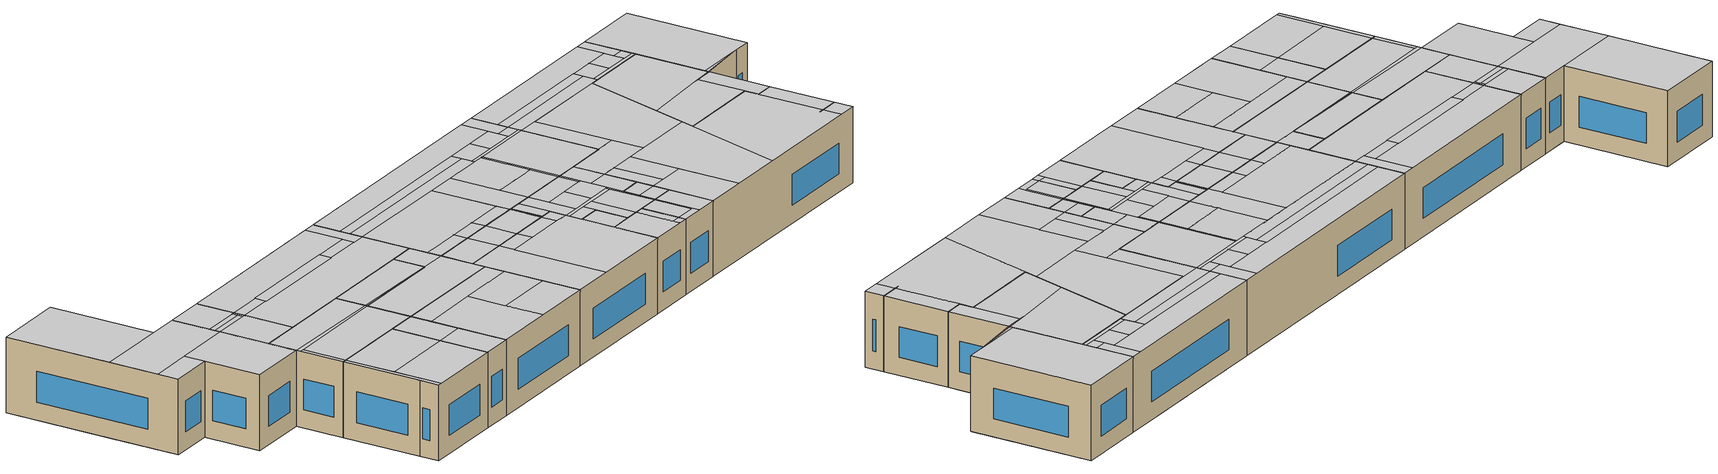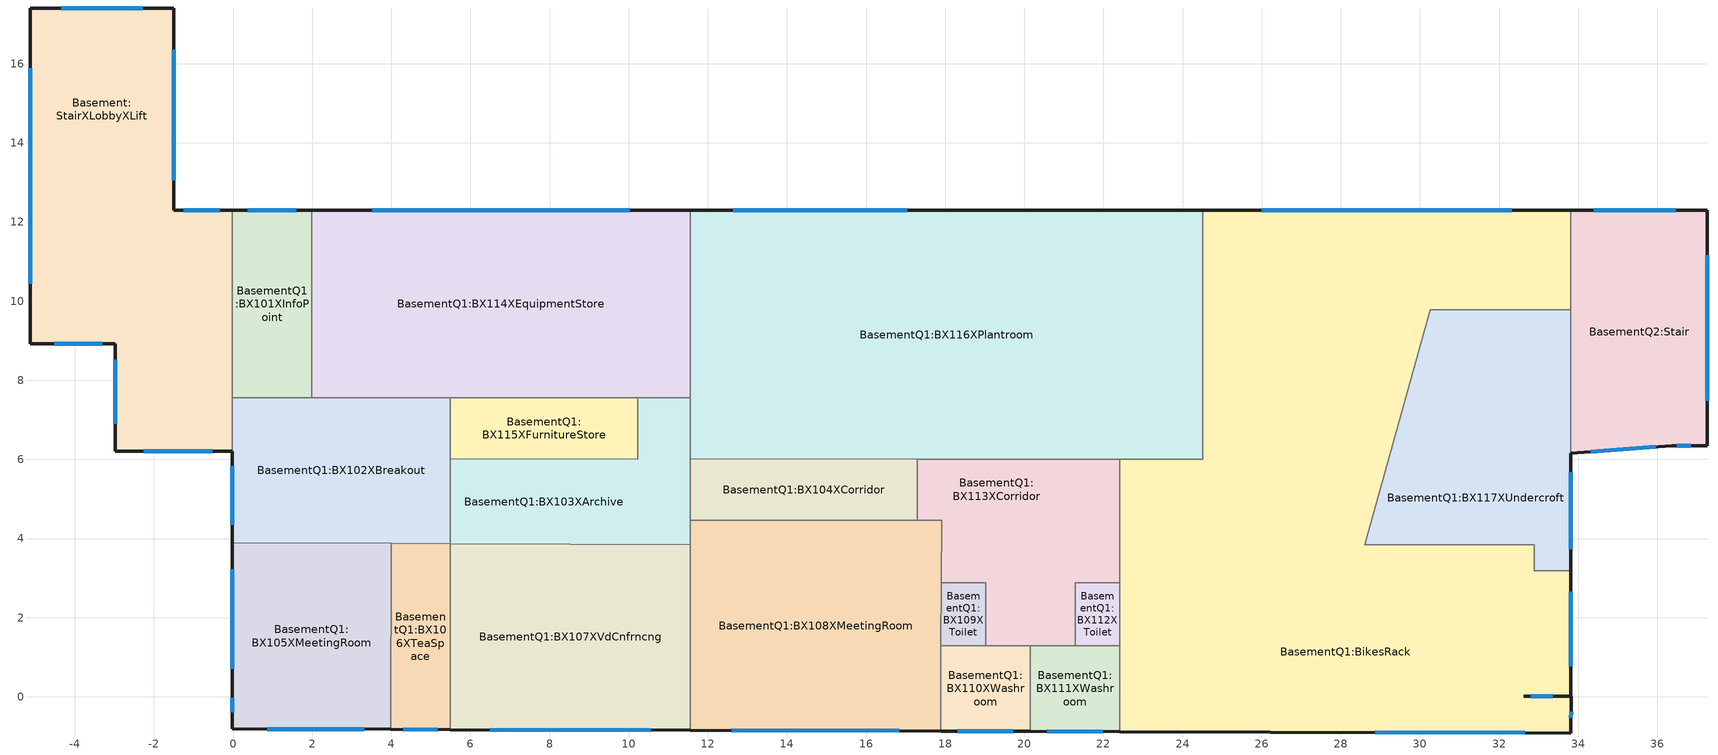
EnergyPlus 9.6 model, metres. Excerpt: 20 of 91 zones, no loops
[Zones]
Basement:StairXLobbyXLift
 floor ground (Project ground floor): -1.5,12.29 -5.13,12.29 -5.13,17.41 -1.5,17.41 z0; -0.02,6.2 -2.98,6.2 -2.98,8.93 -0.02,8.93 z0; -0.02,8.93 -5.13,8.93 -5.13,12.29 -0.02,12.29 z0
 wall outside (Project wall): -0.02,12.29 -1.5,12.29 -1.5,17.41 -5.13,17.41 -5.13,8.93 -2.98,8.93 -2.98,6.2 -0.02,6.2 z0:3.5
 wall to BasementQ1:BX101XInfoPoint (Project partition): -0.02,7.56 -0.02,12.29 z0:3.5
 wall to BasementQ1:BX102XBreakout (Project partition): -0.02,6.2 -0.02,7.56 z0:3.5
 window (Project external glazing - 1001): -0.34,12.29 -1.25,12.29 / -1.5,13.06 -1.5,16.36 / -2.29,17.41 -4.34,17.41 / -5.13,15.89 -5.13,10.44 / -4.52,8.93 -3.3,8.93 / -2.98,8.52 -2.98,6.9 / -2.26,6.2 -0.52,6.2 z0.84:2.26
 ceiling to GroundFloorQ1:Stair1 (Project internal floor_Reversed): -5.13,8.93 -2.98,8.93 -2.98,9.93 -5.13,9.93 z3.5; -2.98,6.2 -0.02,6.2 -0.02,9.93 -2.98,9.93 z3.5
 ceiling to GroundFloorQ1:GX101XLobby (Project internal floor_Reversed): -5.13,9.93 -0.02,9.93 -0.02,12.29 -5.13,12.29 z3.5
 ceiling to GroundFloorQ1:GX102XLobby (Project internal floor_Reversed): -5.13,12.29 -1.5,12.29 -1.5,17.41 -5.13,17.41 z3.5
BasementQ1:BX101XInfoPoint
 floor ground (Project ground floor): 1.99,7.56 -0.02,7.56 -0.02,12.29 1.99,12.29 z0
 wall outside (Project wall): 1.99,12.29 -0.02,12.29 z0:3.5
 wall to BasementQ1:BX114XEquipmentStore (Project partition): 1.99,7.56 1.99,12.29 z0:3.5
 wall to BasementQ1:BX102XBreakout (Project partition): -0.02,7.56 1.99,7.56 z0:3.5
 window (Project external glazing - 1001): 1.6,12.29 0.38,12.29 z0.84:2.26
 ceiling to GroundFloorQ1:GX103XCorridor (Project internal floor_Reversed): -0.02,10.48 1.99,10.48 1.99,12.29 -0.02,12.29 z3.5
 ceiling to GroundFloorQ1:GX104XOpenOffice (Project internal floor_Reversed): -0.02,7.56 1.99,7.56 1.99,9.92 -0.02,9.93 z3.5
 ceiling to GroundFloorQ1:GX125XPlant (Project internal floor_Reversed): -0.02,9.93 1.86,9.92 1.86,10.2 -0.02,10.2 z3.5
 ceiling to GroundFloorQ1:GX126XPlant (Project internal floor_Reversed): 1.86,9.92 1.99,9.92 1.99,10.48 1.86,10.48 z3.5
 ceiling to GroundFloorQ1:GX103AXPlant (Project internal floor_Reversed): -0.02,10.2 1.86,10.2 1.86,10.48 -0.02,10.48 z3.5
BasementQ1:BX102XBreakout
 floor ground (Project ground floor): 5.49,3.87 -0.02,3.89 -0.02,7.56 5.49,7.56 z0
 wall outside (Project wall): -0.02,6.2 -0.02,3.89 z0:3.5
 wall to BasementQ1:BX114XEquipmentStore (Project partition_Rev): 5.49,7.56 1.99,7.56 z0:3.5
 wall to BasementQ1:BX103XArchive (Project partition_Rev): 5.49,3.87 5.49,6.01 z0:3.5
 wall to BasementQ1:BX105XMeetingRoom (Project partition_Rev): -0.02,3.89 3.99,3.88 z0:3.5
 wall to BasementQ1:BX106XTeaSpace (Project partition_Rev): 3.99,3.88 5.49,3.87 z0:3.5
 wall to BasementQ1:BX115XFurnitureStore (Project partition): 5.49,6.01 5.49,7.56 z0:3.5
 window (Project external glazing - 1001): -0.02,5.83 -0.02,4.34 z0.84:2.26
 ceiling to GroundFloorQ1:GX104XOpenOffice (Project internal floor_Reversed): -0.02,6.2 5.49,6.11 5.49,7.56 -0.02,7.56 z3.5
 ceiling to GroundFloorQ1:GX107XOpenOffice (Project internal floor_Reversed): -0.02,3.89 0.2,3.89 0.2,5.98 -0.02,5.98 z3.5; -0.02,5.98 5.49,6.01 5.49,6.11 -0.02,6.2 z3.5
 ceiling to GroundFloorQ1:GX108XMeeting (Project internal floor_Reversed): 0.2,3.89 5.49,3.87 5.49,6.01 0.2,5.98 z3.5
BasementQ1:BX113XCorridor
 floor ground (Project ground floor): 22.42,2.88 21.29,2.88 21.29,6.01 22.42,6.01 z0; 21.29,1.3 19.02,1.3 19.02,2.88 21.29,2.88 z0; 21.29,2.88 17.9,2.88 17.91,4.46 21.29,4.46 z0; 21.29,4.46 17.3,4.46 17.3,6.01 21.29,6.01 z0
 wall to BasementQ1:BX112XToilet (Project partition): 21.29,1.3 21.29,2.88 22.42,2.88 z0:3.5
 wall to BasementQ1:BikesRack (Project partition): 22.42,2.88 22.42,6.01 z0:3.5
 wall to BasementQ1:BX116XPlantroom (Project partition): 22.42,6.01 17.3,6.01 z0:3.5
 wall to BasementQ1:BX104XCorridor (Project partition): 17.3,6.01 17.3,4.46 z0:3.5
 wall to BasementQ1:BX108XMeetingRoom (Project partition): 17.3,4.46 17.91,4.46 17.9,2.88 z0:3.5
 wall to BasementQ1:BX109XToilet (Project partition): 17.9,2.88 19.02,2.88 19.02,1.3 z0:3.5
 wall to BasementQ1:BX110XWashroom (Project partition): 19.02,1.3 20.15,1.3 z0:3.5
 wall to BasementQ1:BX111XWashroom (Project partition): 20.15,1.3 21.29,1.3 z0:3.5
 ceiling to GroundFloorQ1:GX118XCorridor (Project internal floor_Reversed): 18.7,3.67 19.95,3.68 19.95,4.98 18.7,4.98 z3.5; 17.3,4.46 17.91,4.46 17.92,6.01 17.3,6.01 z3.5; 17.91,3.67 18.7,3.67 18.7,6.01 17.92,6.01 z3.5
 ceiling to GroundFloorQ1:GX117XPlant (Project internal floor_Reversed): 21.2,4.98 21.28,4.98 21.28,6.01 21.2,6.01 z3.5; 19.95,3.68 21.28,3.68 21.28,4.98 19.95,4.98 z3.5
 ceiling to GroundFloorQ1:GX119XMeeting (Project internal floor_Reversed): 21.28,4.48 22.42,4.48 22.42,6.01 21.28,6.01 z3.5
 ceiling to GroundFloorQ1:GX116XToilet (Project internal floor_Reversed): 19.7,1.3 21.2,1.3 21.2,3.48 19.7,3.48 z3.5
 ceiling to GroundFloorQ1:GX115XToilet (Project internal floor_Reversed): 17.9,2.88 19.02,2.88 19.02,3.48 17.9,3.48 z3.5; 19.02,1.3 19.7,1.3 19.7,3.48 19.02,3.48 z3.5; 17.9,3.48 21.2,3.48 21.2,3.68 17.91,3.67 z3.5; 21.2,1.3 21.28,1.3 21.28,3.68 21.2,3.68 z3.5
 ceiling to GroundFloorQ1:GX121XOffice (Project internal floor_Reversed): 21.29,2.88 22.42,2.88 22.42,4.48 21.28,4.48 z3.5
 ceiling to GroundFloorQ1:GX128XPlant (Project internal floor_Reversed): 18.7,4.98 21.2,4.98 21.2,6.01 18.7,6.01 z3.5
BasementQ1:BX112XToilet
 floor ground (Project ground floor): 22.42,1.3 21.29,1.3 21.29,2.88 22.42,2.88 z0
 wall to BasementQ1:BikesRack (Project partition): 22.42,1.3 22.42,2.88 z0:3.5
 wall to BasementQ1:BX111XWashroom (Project partition): 21.29,1.3 22.42,1.3 z0:3.5
 ceiling to GroundFloorQ1:GX121XOffice (Project internal floor_Reversed): 21.29,2.09 22.42,2.09 22.42,2.88 21.29,2.88 z3.5
 ceiling to GroundFloorQ1:GX123XMeeting (Project internal floor_Reversed): 21.29,1.3 22.42,1.3 22.42,2.09 21.29,2.09 z3.5
BasementQ1:BikesRack
 floor ground (Project ground floor): 33.82,9.78 30.26,9.78 30.96,12.29 33.82,12.29 z0; 24.52,3.85 22.42,3.85 22.42,6.01 24.52,6.01 z0; 28.61,3.85 24.52,3.85 24.52,12.29 30.96,12.29 z0; 32.89,3.19 22.42,3.19 22.42,3.85 32.89,3.85 z0; 33.82,-0.91 22.42,-0.88 22.42,3.19 33.82,3.19 z0
 wall outside (Project wall): 33.82,12.29 24.52,12.29 / 22.42,-0.88 33.82,-0.91 33.82,0.01 33.82,3.19 / 33.82,0.01 32.63,0.01 33.82,0.01 z0:3.5
 wall to BasementQ1:BX117XUndercroft (Project partition): 33.82,3.19 32.89,3.19 32.89,3.85 28.61,3.85 30.26,9.78 33.82,9.78 z0:3.5
 wall to BasementQ2:Stair (Project partition): 33.82,9.78 33.82,12.29 z0:3.5
 wall to BasementQ1:BX116XPlantroom (Project partition): 24.52,12.29 24.52,6.01 22.42,6.01 z0:3.5
 wall to BasementQ1:BX111XWashroom (Project partition): 22.42,1.3 22.42,-0.88 z0:3.5
 window (Project external glazing - 1001): 33.82,0.77 33.82,2.65 / 32.33,12.29 26,12.29 / 32.8,0.01 33.35,0.01 / 33.35,0.01 32.81,0.01 z0.84:2.26; 33.82,-0.53 33.82,-0.38 z0.84:2.31
 window x2 (Project external glazing - 1001): 28.87,-0.9 32.66,-0.91 z0.84:2.26
 ceiling to GroundFloorQ1:GX103XCorridor (Project internal floor_Reversed): 33.2,9.98 33.82,9.98 33.82,10.48 33.2,10.48 z3.5; 30.7,9.8 33.82,9.78 33.82,9.98 30.7,9.98 z3.5; 24.52,9.82 30.7,9.8 30.7,10.48 24.52,10.48 z3.5; 24.52,10.48 30.7,10.48 30.7,10.98 24.52,10.98 z3.5; 24.52,10.98 33.2,10.98 33.2,12.29 24.52,12.29 z3.5; 33.2,10.48 33.82,10.48 33.82,12.29 33.2,12.29 z3.5
 ceiling to GroundFloorQ1:GX120XOpenOffice (Project internal floor_Reversed): 32.89,-0.91 33.82,-0.91 33.82,3.19 32.89,3.19 z3.5; 27.28,-0.9 32.89,-0.91 32.89,3.85 28.61,3.85 z3.5; 25.58,4.48 28.78,4.48 30.26,9.78 25.58,9.78 z3.5; 23.2,2.09 24.52,2.09 24.52,4.48 23.2,4.48 z3.5; 24.52,-0.89 27.28,-0.9 28.78,4.48 24.52,4.48 z3.5; 25.58,9.78 33.82,9.78 25.58,9.82 z3.5
 ceiling to GroundFloorQ1:GX119XMeeting (Project internal floor_Reversed): 24.52,6.01 25.58,6.01 25.58,9.82 24.52,9.82 z3.5; 22.42,4.48 25.58,4.48 25.58,6.01 22.42,6.01 z3.5
 ceiling to GroundFloorQ1:GX130XPlant (Project internal floor_Reversed): 30.7,9.98 31.95,9.98 31.95,10.98 30.7,10.98 z3.5
 ceiling to GroundFloorQ1:GX103CXPlant (Project internal floor_Reversed): 31.95,9.98 33.2,9.98 33.2,10.98 31.95,10.98 z3.5
 ceiling to GroundFloorQ1:GX121XOffice (Project internal floor_Reversed): 22.42,2.09 23.2,2.09 23.2,4.48 22.42,4.48 z3.5
 ceiling to GroundFloorQ1:GX123XMeeting (Project internal floor_Reversed): 22.42,-0.88 24.52,-0.89 24.52,2.09 22.42,2.09 z3.5
BasementQ1:BX116XPlantroom
 floor ground (Project ground floor): 24.52,6.01 11.56,6.01 11.56,12.29 24.52,12.29 z0
 wall outside (Project wall): 24.52,12.29 11.56,12.29 z0:3.5
 wall to BasementQ1:BX114XEquipmentStore (Project partition_Rev): 11.56,12.29 11.56,7.56 z0:3.5
 wall to BasementQ1:BX103XArchive (Project partition): 11.56,7.56 11.56,6.01 z0:3.5
 wall to BasementQ1:BX104XCorridor (Project partition): 11.56,6.01 17.3,6.01 z0:3.5
 window x2 (Project external glazing - 1001): 17.04,12.29 12.64,12.29 z0.84:2.26
 ceiling to GroundFloorQ1:GX103XCorridor (Project internal floor_Reversed): 23.7,9.98 24.52,9.98 24.52,10.48 23.7,10.48 z3.5; 20.7,9.84 24.52,9.82 24.52,9.98 20.7,9.98 z3.5; 11.56,9.88 20.7,9.84 20.7,10.48 11.56,10.48 z3.5; 11.56,10.48 20.7,10.48 20.7,10.98 11.56,10.98 z3.5; 11.56,10.98 23.7,10.98 23.7,12.29 11.56,12.29 z3.5; 23.7,10.48 24.52,10.48 24.52,12.29 23.7,12.29 z3.5
 ceiling to GroundFloorQ1:GX112XLunchroom (Project internal floor_Reversed): 11.56,6.01 13.7,6.01 13.7,6.7 11.56,6.7 z3.5; 11.56,6.7 17.2,6.7 17.2,9.85 11.56,9.88 z3.5
 ceiling to GroundFloorQ1:GX118XCorridor (Project internal floor_Reversed): 17.2,6.01 18.7,6.01 18.7,9.85 17.2,9.85 z3.5
 ceiling to GroundFloorQ1:GX118AXPlant (Project internal floor_Reversed): 18.7,7.41 21.2,7.41 21.2,9.84 18.7,9.85 z3.5
 ceiling to GroundFloorQ1:GX117XPlant (Project internal floor_Reversed): 21.2,6.01 21.28,6.01 21.29,9.84 21.2,9.84 z3.5
 ceiling to GroundFloorQ1:GX119XMeeting (Project internal floor_Reversed): 21.28,6.01 24.52,6.01 24.52,9.82 21.29,9.84 z3.5
 ceiling to GroundFloorQ1:GX103BXPlant (Project internal floor_Reversed): 20.7,9.98 22.2,9.98 22.2,10.98 20.7,10.98 z3.5
 ceiling to GroundFloorQ1:GX129XPlant (Project internal floor_Reversed): 22.2,9.98 23.7,9.98 23.7,10.98 22.2,10.98 z3.5
 ceiling to GroundFloorQ1:GX113XResource (Project internal floor_Reversed): 13.7,6.01 15.2,6.01 15.2,6.7 13.7,6.7 z3.5
 ceiling to GroundFloorQ1:GX114XWashroom (Project internal floor_Reversed): 15.2,6.01 17.2,6.01 17.2,6.7 15.2,6.7 z3.5
 ceiling to GroundFloorQ1:GX128XPlant (Project internal floor_Reversed): 18.7,6.01 21.2,6.01 21.2,7.41 18.7,7.41 z3.5
BasementQ1:BX104XCorridor
 floor ground (Project ground floor): 17.3,4.46 11.56,4.46 11.56,6.01 17.3,6.01 z0
 wall to BasementQ1:BX103XArchive (Project partition_Rev): 11.56,6.01 11.56,4.46 z0:3.5
 wall to BasementQ1:BX108XMeetingRoom (Project partition): 11.56,4.46 17.3,4.46 z0:3.5
 ceiling to GroundFloorQ1:GX112XLunchroom (Project internal floor_Reversed): 11.56,4.46 13.7,4.46 13.7,6.01 11.56,6.01 z3.5
 ceiling to GroundFloorQ1:GX118XCorridor (Project internal floor_Reversed): 17.2,4.46 17.3,4.46 17.3,6.01 17.2,6.01 z3.5
 ceiling to GroundFloorQ1:GX113XResource (Project internal floor_Reversed): 13.7,4.46 15.2,4.46 15.2,6.01 13.7,6.01 z3.5
 ceiling to GroundFloorQ1:GX114XWashroom (Project internal floor_Reversed): 15.2,4.46 17.2,4.46 17.2,6.01 15.2,6.01 z3.5
BasementQ1:BX108XMeetingRoom
 floor ground (Project ground floor): 17.88,-0.87 11.56,-0.85 11.56,4.46 17.91,4.46 z0
 wall outside (Project wall): 11.56,-0.85 17.88,-0.87 z0:3.5
 wall to BasementQ1:BX109XToilet (Project partition_Rev): 17.89,1.3 17.9,2.88 z0:3.5
 wall to BasementQ1:BX110XWashroom (Project partition_Rev): 17.88,-0.87 17.89,1.3 z0:3.5
 wall to BasementQ1:BX103XArchive (Project partition_Rev): 11.56,4.46 11.56,3.85 z0:3.5
 wall to BasementQ1:BX107XVdCnfrncng (Project partition): 11.56,3.85 11.56,-0.85 z0:3.5
 window (Project external glazing - 1001): 12.6,-0.85 16.84,-0.86 z0.84:2.26
 ceiling to GroundFloorQ1:GX112XLunchroom (Project internal floor_Reversed): 13.7,-0.85 17.88,-0.87 17.91,3.66 17.2,3.7 13.7,3.7 z3.5; 11.56,-0.85 13.7,-0.85 13.7,4.46 11.56,4.46 z3.5
 ceiling to GroundFloorQ1:GX118XCorridor (Project internal floor_Reversed): 17.2,3.7 17.91,3.66 17.91,4.46 17.2,4.46 z3.5
 ceiling to GroundFloorQ1:GX113XResource (Project internal floor_Reversed): 13.7,3.7 15.2,3.7 15.2,4.46 13.7,4.46 z3.5
 ceiling to GroundFloorQ1:GX114XWashroom (Project internal floor_Reversed): 15.2,3.7 17.2,3.7 17.2,4.46 15.2,4.46 z3.5
BasementQ1:BX109XToilet
 floor ground (Project ground floor): 19.02,1.3 17.89,1.3 17.9,2.88 19.02,2.88 z0
 wall to BasementQ1:BX110XWashroom (Project partition): 17.89,1.3 19.02,1.3 z0:3.5
 ceiling to GroundFloorQ1:GX115XToilet (Project internal floor_Reversed): 17.89,1.3 19.02,1.3 19.02,2.88 17.9,2.88 z3.5
BasementQ1:BX110XWashroom
 floor ground (Project ground floor): 20.15,-0.87 17.88,-0.87 17.89,1.3 20.15,1.3 z0
 wall outside (Project wall): 17.88,-0.87 20.15,-0.87 z0:3.5
 wall to BasementQ1:BX111XWashroom (Project partition): 20.15,-0.87 20.15,1.3 z0:3.5
 window (Project external glazing - 1001): 18.32,-0.87 19.72,-0.87 z0.84:2.26
 ceiling to GroundFloorQ1:GX116XToilet (Project internal floor_Reversed): 19.7,-0.52 20.15,-0.52 20.15,1.3 19.7,1.3 z3.5
 ceiling to GroundFloorQ1:GX115XToilet (Project internal floor_Reversed): 19.7,-0.87 20.15,-0.87 20.15,-0.52 19.7,-0.52 z3.5; 17.88,-0.87 19.7,-0.87 19.7,1.3 17.89,1.3 z3.5
BasementQ1:BX111XWashroom
 floor ground (Project ground floor): 22.42,-0.88 20.15,-0.87 20.15,1.3 22.42,1.3 z0
 wall outside (Project wall): 20.15,-0.87 22.42,-0.88 z0:3.5
 window (Project external glazing - 1001): 20.59,-0.87 21.98,-0.88 z0.84:2.26
 ceiling to GroundFloorQ1:GX116XToilet (Project internal floor_Reversed): 20.15,-0.52 21.2,-0.52 21.2,1.3 20.15,1.3 z3.5
 ceiling to GroundFloorQ1:GX115XToilet (Project internal floor_Reversed): 21.2,-0.52 21.28,-0.52 21.28,1.3 21.2,1.3 z3.5; 20.15,-0.87 21.28,-0.88 21.28,-0.52 20.15,-0.52 z3.5
 ceiling to GroundFloorQ1:GX123XMeeting (Project internal floor_Reversed): 21.28,-0.88 22.42,-0.88 22.42,1.3 21.28,1.3 z3.5
BasementQ1:BX117XUndercroft
 floor ground (Project ground floor): 33.82,3.19 32.89,3.19 32.89,3.85 33.82,3.85 z0; 33.82,3.85 28.61,3.85 30.26,9.78 33.82,9.78 z0
 wall outside (Project wall): 33.82,3.19 33.82,6.15 z0:3.5
 wall to BasementQ2:Stair (Project partition): 33.82,6.15 33.82,9.78 z0:3.5
 window (Project external glazing - 1001): 33.82,3.73 33.82,5.68 z0.84:2.26
 ceiling to GroundFloorQ1:GX120XOpenOffice (Project internal floor_Reversed): 28.61,3.85 32.89,3.85 32.89,6.15 32.63,6.15 29.2,5.98 z3.5; 32.89,3.19 33.82,3.19 33.82,6.15 32.89,6.15 z3.5; 29.2,5.98 33.82,6.22 33.82,9.78 30.26,9.78 z3.5
 roof outside (Project flat roof): 32.63,6.15 33.82,6.15 33.82,6.22 z3.5
BasementQ2:Stair
 floor ground (Project ground floor): 37.27,6.35 36.37,6.35 37.27,6.42 z0; 37.27,6.42 33.82,6.15 33.82,12.29 37.27,12.29 z0
 wall outside (Project wall): 33.82,6.15 36.37,6.35 37.27,6.35 37.27,12.29 33.82,12.29 z0:3.5
 window (Project external glazing - 1001): 37.27,7.49 37.27,11.16 / 36.47,12.29 34.39,12.29 / 34.32,6.19 35.96,6.32 / 36.5,6.35 36.84,6.35 z0.84:2.26
 ceiling to GroundFloorQ1:Stair2 (Project internal floor_Reversed): 33.82,6.22 36.37,6.35 33.82,6.35 z3.5; 33.82,6.35 37.27,6.35 37.27,12.29 33.82,12.29 z3.5
 roof outside (Project flat roof): 33.82,6.15 36.37,6.35 33.82,6.22 z3.5
BasementQ1:BX114XEquipmentStore
 floor ground (Project ground floor): 11.56,7.56 1.99,7.56 1.99,12.29 11.56,12.29 z0
 wall outside (Project wall): 11.56,12.29 1.99,12.29 z0:3.5
 wall to BasementQ1:BX115XFurnitureStore (Project partition): 5.49,7.56 10.24,7.56 z0:3.5
 wall to BasementQ1:BX103XArchive (Project partition): 10.24,7.56 11.56,7.56 z0:3.5
 window (Project external glazing - 1001): 10.03,12.29 3.52,12.29 z0.84:2.26
 ceiling to GroundFloorQ1:GX103XCorridor (Project internal floor_Reversed): 3.74,9.91 9.02,9.89 9.02,10.48 3.74,10.48 z3.5; 1.99,10.48 10.9,10.48 10.9,12.29 1.99,12.29 z3.5; 10.9,9.88 11.56,9.88 11.56,12.29 10.9,12.29 z3.5
 ceiling to GroundFloorQ1:GX104XOpenOffice (Project internal floor_Reversed): 1.99,7.56 11.56,7.56 11.56,9.88 1.99,9.92 z3.5
 ceiling to GroundFloorQ1:GX126XPlant (Project internal floor_Reversed): 1.99,9.92 3.74,9.91 3.74,10.48 1.99,10.48 z3.5
 ceiling to GroundFloorQ1:GX127XPlant (Project internal floor_Reversed): 9.02,9.89 10.9,9.88 10.9,10.48 9.02,10.48 z3.5
BasementQ1:BX115XFurnitureStore
 floor ground (Project ground floor): 10.24,6.01 5.49,6.01 5.49,7.56 10.24,7.56 z0
 wall to BasementQ1:BX103XArchive (Project partition_Rev): 5.49,6.01 10.24,6.01 10.24,7.56 z0:3.5
 ceiling to GroundFloorQ1:GX104XOpenOffice (Project internal floor_Reversed): 5.49,6.11 10.24,6.03 10.24,7.56 5.49,7.56 z3.5
 ceiling to GroundFloorQ1:GX107XOpenOffice (Project internal floor_Reversed): 5.49,6.01 10.24,6.01 10.24,6.03 5.49,6.11 z3.5
BasementQ1:BX103XArchive
 floor ground (Project ground floor): 10.24,3.85 5.49,3.87 5.49,6.01 10.24,6.01 z0; 11.56,3.85 10.24,3.85 10.24,7.56 11.56,7.56 z0
 wall to BasementQ1:BX107XVdCnfrncng (Project partition): 5.49,3.87 11.56,3.85 z0:3.5
 ceiling to GroundFloorQ1:GX104XOpenOffice (Project internal floor_Reversed): 10.24,6.03 11.56,6.01 11.56,7.56 10.24,7.56 z3.5
 ceiling to GroundFloorQ1:GX105XMeeting (Project internal floor_Reversed): 5.49,3.87 11.56,3.85 11.56,6.01 5.49,6.01 z3.5
 ceiling to GroundFloorQ1:GX107XOpenOffice (Project internal floor_Reversed): 10.24,6.01 11.56,6.01 10.24,6.03 z3.5
BasementQ1:BX107XVdCnfrncng
 floor ground (Project ground floor): 11.56,-0.85 5.49,-0.83 5.49,3.87 11.56,3.85 z0
 wall outside (Project wall): 5.49,-0.83 11.56,-0.85 z0:3.5
 wall to BasementQ1:BX106XTeaSpace (Project partition): 5.49,3.87 5.49,-0.83 z0:3.5
 window (Project external glazing - 1001): 6.5,-0.83 10.56,-0.84 z0.84:2.26
 ceiling to GroundFloorQ1:GX107XOpenOffice (Project internal floor_Reversed): 5.49,-0.83 8.52,-0.84 8.53,2.88 5.49,2.84 z3.5; 5.49,2.84 11.56,2.91 11.56,3.85 5.49,3.87 z3.5
 ceiling to GroundFloorQ1:GX110XOffice (Project internal floor_Reversed): 8.52,1.02 11.56,1.02 11.56,2.91 8.53,2.88 z3.5
 ceiling to GroundFloorQ1:GX109XOffice (Project internal floor_Reversed): 8.52,-0.84 11.56,-0.85 11.56,1.02 8.52,1.02 z3.5
BasementQ1:BX106XTeaSpace
 floor ground (Project ground floor): 5.49,-0.83 3.98,-0.83 3.99,3.88 5.49,3.87 z0
 wall outside (Project wall): 3.98,-0.83 5.49,-0.83 z0:3.5
 wall to BasementQ1:BX105XMeetingRoom (Project partition_Rev): 3.99,3.88 3.98,-0.83 z0:3.5
 window (Project external glazing - 1001): 4.3,-0.83 5.17,-0.83 z0.84:2.26
 ceiling to GroundFloorQ1:GX107XOpenOffice (Project internal floor_Reversed): 3.98,-0.83 5.49,-0.83 5.49,1.52 3.99,1.51 z3.5
 ceiling to GroundFloorQ1:GX108XMeeting (Project internal floor_Reversed): 3.99,1.51 5.49,1.52 5.49,3.87 3.99,3.88 z3.5
BasementQ1:BX105XMeetingRoom
 floor ground (Project ground floor): 3.98,-0.83 -0.02,-0.81 -0.02,3.89 3.99,3.88 z0
 wall outside (Project wall): -0.02,3.89 -0.02,0.11 -0.02,-0.81 3.98,-0.83 z0:3.5
 window (Project external glazing - 1001): -0.02,3.22 -0.02,0.71 / -0.02,-0.02 -0.02,-0.39 / 0.86,-0.82 3.32,-0.82 z0.84:2.26
 ceiling to GroundFloorQ1:GX107XOpenOffice (Project internal floor_Reversed): 0.2,-0.81 3.98,-0.83 3.99,1.51 0.2,1.48 z3.5; -0.02,-0.81 0.2,-0.81 0.2,3.89 -0.02,3.89 z3.5
 ceiling to GroundFloorQ1:GX108XMeeting (Project internal floor_Reversed): 0.2,1.48 3.99,1.51 3.99,3.88 0.2,3.89 z3.5
[Building]
Building: North Axis {deg}=0; Terrain=Suburbs; Loads Convergence Tolerance Value {W}=0.04; Temperature Convergence Tolerance Value {deltaC}=0.4; Solar Distribution=FullExterior; Maximum Number of Warmup Days=25; Minimum Number of Warmup Days=6
[Site:Location]
Buillding 307: Latitude {deg}=-37.67; Longitude {deg}=144.83; Time Zone {hr}=10; Elevation {m}=119
[SizingPeriod:DesignDay] Day of Month=15; Humidity Condition Type=WetBulb; Barometric Pressure {Pa}=99903.6; Wind Direction {deg}=0; Rain Indicator=No; Snow Indicator=No
Name | Month | Day Type | Maximum Dry-Bulb Temperature {C} | Daily Dry-Bulb Temperature Range {deltaC} | Wetbulb or DewPoint at Maximum Dry-Bulb {C} | Wind Speed {m/s} | Daylight Saving Time Indicator | Solar Model Indicator | Sky Clearness
Summer Design Day in Buillding 307 (01-01:31-12) Jun | 6 | SummerDesignDay | 17.8 | 8.1 | 12.6 | 0 | Yes | ASHRAEClearSky | 0.98
Summer Design Day in Buillding 307 (01-01:31-12) Jul | 7 | SummerDesignDay | 16.2 | 7.8 | 10.7 | 0 | Yes | ASHRAEClearSky | 0.98
Summer Design Day in Buillding 307 (01-01:31-12) Aug | 8 | SummerDesignDay | 20 | 9.7 | 12.5 | 0 | Yes | ASHRAEClearSky | 0.98
Summer Design Day in Buillding 307 (01-01:31-12) Sep | 9 | SummerDesignDay | 24.5 | 12.1 | 14.4 | 0 | Yes | ASHRAEClearSky | 0.98
Winter Design Day in Buillding 307 (01-01:31-12) | 7 | WinterDesignDay | 2.8 | 0 | 2.8 | 3.4 | No |  | 0
[Site:GroundTemperature:BuildingSurface]
18, 18, 18, 18, 18, 18, 18, 18, 18, 18, 18, 18
[Site:GroundTemperature:FCfactorMethod]
18.43, 18.81, 17.96, 16.7, 13.44, 10.98, 9.35, 8.9, 9.84, 11.81, 14.41, 16.78
[Site:GroundTemperature:Shallow]
14, 14, 14, 14, 14, 14, 14, 14, 14, 14, 14, 14
[Site:GroundTemperature:Deep]
14, 14, 14, 14, 14, 14, 14, 14, 14, 14, 14, 14
[Site:GroundReflectance]
0.2, 0.2, 0.2, 0.2, 0.2, 0.2, 0.2, 0.2, 0.2, 0.2, 0.2, 0.2
[Site:GroundReflectance:SnowModifier]
2, 2
[Site:WaterMainsTemperature]
Calculation Method=Correlation; Annual Average Outdoor Air Temperature {C}=10; Maximum Difference In Monthly Average Outdoor Air Temperatures {deltaC}=20
[Material] Roughness=Rough; Thermal Absorptance=0.9
Name | Thickness {m} | Conductivity {W/m-K} | Density {kg/m3} | Specific Heat {J/kg-K} | Solar Absorptance | Visible Absorptance
Urea Formaldehyde Foam_.1327 | 0.1327 | 0.04 | 10 | 1400 | 0.6 | 0.6
Cast Concrete_.1 | 0.1 | 1.13 | 2000 | 1000 | 0.6 | 0.6
Floor/Roof Screed_.07 | 0.07 | 0.41 | 1200 | 840 | 0.73 | 0.73
Timber Flooring_.03 | 0.03 | 0.14 | 650 | 1200 | 0.78 | 0.78
Cast Concrete (Dense)_.1 | 0.1 | 1.4 | 2100 | 840 | 0.6 | 0.6
Gypsum Plasterboard_.025 | 0.025 | 0.25 | 900 | 1000 | 0.5 | 0.5
Brickwork Outer_.1 | 0.1 | 0.84 | 1700 | 800 | 0.7 | 0.7
XPS Extruded Polystyrene  - CO2 Blowing_.0795 | 0.0795 | 0.034 | 35 | 1400 | 0.6 | 0.6
Concrete Block (Medium)_.1 | 0.1 | 0.51 | 1400 | 1000 | 0.6 | 0.6
Gypsum Plastering_.013 | 0.013 | 0.4 | 1000 | 1000 | 0.5 | 0.5
Asphalt 1_.01 | 0.01 | 0.7 | 2100 | 1000 | 0.85 | 0.9
MW Glass Wool (rolls)_.1445 | 0.1445 | 0.04 | 12 | 840 | 0.6 | 0.6
Plasterboard_.013 | 0.013 | 0.25 | 2800 | 896 | 0.5 | 0.5
[Material:NoMass] Roughness=Rough; Thermal Absorptance=0.9; Solar Absorptance=0.7; Visible Absorptance=0.7
Name | Thermal Resistance {m2-K/W}
5_RVAL_2; 6_RVAL_2 | 0.15
11_RVAL_3 | 0.18
[WindowMaterial:Glazing] Optical Data Type=SpectralAverage; Thickness {m}=0.003; Infrared Transmittance at Normal Incidence=0; Front Side Infrared Hemispherical Emissivity=0.84; Conductivity {W/m-K}=0.9; Dirt Correction Factor for Solar and Visible Transmittance=1
Name | Solar Transmittance at Normal Incidence | Front Side Solar Reflectance at Normal Incidence | Back Side Solar Reflectance at Normal Incidence | Visible Transmittance at Normal Incidence | Front Side Visible Reflectance at Normal Incidence | Back Side Visible Reflectance at Normal Incidence | Back Side Infrared Hemispherical Emissivity
2 | 0.837 | 0.075 | 0.075 | 0.898 | 0.081 | 0.081 | 0.84
38 | 0.74 | 0.09 | 0.1 | 0.82 | 0.11 | 0.12 | 0.2
[WindowMaterial:Gas]
1002: Gas Type=Air; Thickness {m}=0.013
[Construction]
Project ground floor: Urea Formaldehyde Foam_.1327, Cast Concrete_.1, Floor/Roof Screed_.07, Timber Flooring_.03
Project internal floor_Reversed: Cast Concrete (Dense)_.1
Project partition: Gypsum Plasterboard_.025, 5_RVAL_2, Gypsum Plasterboard_.025
Project partition_Rev: Gypsum Plasterboard_.025, 6_RVAL_2, Gypsum Plasterboard_.025
Project wall: Brickwork Outer_.1, XPS Extruded Polystyrene  - CO2 Blowing_.0795, Concrete Block (Medium)_.1, Gypsum Plastering_.013
Project flat roof: Asphalt 1_.01, MW Glass Wool (rolls)_.1445, 11_RVAL_3, Plasterboard_.013
Project external glazing - 1001: 38, 1002, 2
[Zone] Type=1; Multiplier=1; Zone Inside Convection Algorithm=TARP; Part of Total Floor Area=Yes
Name | Volume {m3} | Floor Area {m2}
Basement:StairXLobbyXLift | 125.5472 | 35.8706
BasementQ1:BX113XCorridor | 60.1577 | 17.1879
BasementQ1:BX112XToilet | 4.9143 | 1.4041
BasementQ1:BikesRack | 351.7259 | 110.5612
BasementQ1:BX109XToilet | 4.8948 | 1.3985
BasementQ1:BX110XWashroom | 13.3283 | 3.8081
BasementQ1:BX111XWashroom | 13.3482 | 3.8138
BasementQ1:BX101XInfoPoint | 28.3221 | 8.092
BasementQ1:BX114XEquipmentStore | 143.8837 | 41.1096
BasementQ1:BX116XPlantroom | 265.1799 | 75.7657
BasementQ1:BX103XArchive | 47.8061 | 13.6589
BasementQ1:BX117XUndercroft | 85.204 | 24.344
BasementQ1:BX104XCorridor | 27.388 | 7.8251
BasementQ1:BX108XMeetingRoom | 107.1748 | 30.6214
BasementQ1:BX107XVdCnfrncng | 89.7238 | 25.6354
BasementQ1:BX105XMeetingRoom | 55.2076 | 15.7736
BasementQ1:BX106XTeaSpace | 20.5762 | 5.8789
BasementQ1:BX102XBreakout | 64.5383 | 18.4395
BasementQ1:BX115XFurnitureStore | 22.5632 | 6.4466
BasementQ2:Stair | 58.6722 | 16.7635
[People] Number of People Schedule=NCC_Office_OpenOff_Occ; Number of People Calculation Method=People/Area; People per Floor Area {person/m2}=0.111; Fraction Radiant=0.3; Sensible Heat Fraction=AutoCalculate; Carbon Dioxide Generation Rate {m3/s-W}=3.82e-08; Enable ASHRAE 55 Comfort Warnings=No; Mean Radiant Temperature Calculation Type=ZoneAveraged; Work Efficiency Schedule=Work efficiency; Clothing Insulation Calculation Method=ClothingInsulationSchedule; Air Velocity Schedule=Default Air Velocity for Comfort Calculations
Name | Zone or ZoneList or Space or SpaceList | Activity Level Schedule | Clothing Insulation Schedule
People Basement:StairXLobbyXLift | Basement:StairXLobbyXLift | Activity Schedule 132 | Clothing Schedule 132
People BasementQ1:BX113XCorridor | BasementQ1:BX113XCorridor | Activity Schedule 5086 | Clothing Schedule 5086
People BasementQ1:BX112XToilet | BasementQ1:BX112XToilet | Activity Schedule 5100 | Clothing Schedule 5100
People BasementQ1:BikesRack | BasementQ1:BikesRack | Activity Schedule 5107 | Clothing Schedule 5107
People BasementQ1:BX109XToilet | BasementQ1:BX109XToilet | Activity Schedule 5127 | Clothing Schedule 5127
People BasementQ1:BX110XWashroom | BasementQ1:BX110XWashroom | Activity Schedule 5134 | Clothing Schedule 5134
People BasementQ1:BX111XWashroom | BasementQ1:BX111XWashroom | Activity Schedule 5142 | Clothing Schedule 5142
People BasementQ1:BX101XInfoPoint | BasementQ1:BX101XInfoPoint | Activity Schedule 5150 | Clothing Schedule 5150
People BasementQ1:BX114XEquipmentStore | BasementQ1:BX114XEquipmentStore | Activity Schedule 5157 | Clothing Schedule 5157
People BasementQ1:BX116XPlantroom | BasementQ1:BX116XPlantroom | Activity Schedule 5166 | Clothing Schedule 5166
People BasementQ1:BX103XArchive | BasementQ1:BX103XArchive | Activity Schedule 5176 | Clothing Schedule 5176
People BasementQ1:BX117XUndercroft | BasementQ1:BX117XUndercroft | Activity Schedule 5187 | Clothing Schedule 5187
People BasementQ1:BX104XCorridor | BasementQ1:BX104XCorridor | Activity Schedule 5196 | Clothing Schedule 5196
People BasementQ1:BX108XMeetingRoom | BasementQ1:BX108XMeetingRoom | Activity Schedule 5203 | Clothing Schedule 5203
People BasementQ1:BX107XVdCnfrncng | BasementQ1:BX107XVdCnfrncng | Activity Schedule 5214 | Clothing Schedule 5214
People BasementQ1:BX105XMeetingRoom | BasementQ1:BX105XMeetingRoom | Activity Schedule 5221 | Clothing Schedule 5221
People BasementQ1:BX106XTeaSpace | BasementQ1:BX106XTeaSpace | Activity Schedule 5229 | Clothing Schedule 5229
People BasementQ1:BX102XBreakout | BasementQ1:BX102XBreakout | Activity Schedule 5236 | Clothing Schedule 5236
People BasementQ1:BX115XFurnitureStore | BasementQ1:BX115XFurnitureStore | Activity Schedule 5246 | Clothing Schedule 5246
People BasementQ2:Stair | BasementQ2:Stair | Activity Schedule 5421 | Clothing Schedule 5421
[ZoneInfiltration:DesignFlowRate] Schedule=On 24/7; Design Flow Rate Calculation Method=Flow/zone; Constant Term Coefficient=1; Temperature Term Coefficient=0; Velocity Term Coefficient=0; Velocity Squared Term Coefficient=0
Name | Zone or ZoneList | Design Flow Rate {m3/s}
Basement:StairXLobbyXLift Infiltration | Basement:StairXLobbyXLift | 0.024412
BasementQ1:BX113XCorridor Infiltration | BasementQ1:BX113XCorridor | 0.011697
BasementQ1:BX112XToilet Infiltration | BasementQ1:BX112XToilet | 0.000956
BasementQ1:BikesRack Infiltration | BasementQ1:BikesRack | 0.068391
BasementQ1:BX109XToilet Infiltration | BasementQ1:BX109XToilet | 0.000952
BasementQ1:BX110XWashroom Infiltration | BasementQ1:BX110XWashroom | 0.002592
BasementQ1:BX111XWashroom Infiltration | BasementQ1:BX111XWashroom | 0.002595
BasementQ1:BX101XInfoPoint Infiltration | BasementQ1:BX101XInfoPoint | 0.005507
BasementQ1:BX114XEquipmentStore Infiltration | BasementQ1:BX114XEquipmentStore | 0.027977
BasementQ1:BX116XPlantroom Infiltration | BasementQ1:BX116XPlantroom | 0.051563
BasementQ1:BX103XArchive Infiltration | BasementQ1:BX103XArchive | 0.009296
BasementQ1:BX117XUndercroft Infiltration | BasementQ1:BX117XUndercroft | 0.016567
BasementQ1:BX104XCorridor Infiltration | BasementQ1:BX104XCorridor | 0.005325
BasementQ1:BX108XMeetingRoom Infiltration | BasementQ1:BX108XMeetingRoom | 0.02084
BasementQ1:BX107XVdCnfrncng Infiltration | BasementQ1:BX107XVdCnfrncng | 0.017446
BasementQ1:BX105XMeetingRoom Infiltration | BasementQ1:BX105XMeetingRoom | 0.010735
BasementQ1:BX106XTeaSpace Infiltration | BasementQ1:BX106XTeaSpace | 0.004001
BasementQ1:BX102XBreakout Infiltration | BasementQ1:BX102XBreakout | 0.012549
BasementQ1:BX115XFurnitureStore Infiltration | BasementQ1:BX115XFurnitureStore | 0.004387
BasementQ2:Stair Infiltration | BasementQ2:Stair | 0.011408
[ZoneHVAC:PackagedTerminalAirConditioner] Availability Schedule=On 24/7; Cooling Supply Air Flow Rate {m3/s}=autosize; Heating Supply Air Flow Rate {m3/s}=autosize; No Load Supply Air Flow Rate {m3/s}=autosize; Cooling Outdoor Air Flow Rate {m3/s}=0; Heating Outdoor Air Flow Rate {m3/s}=0; No Load Outdoor Air Flow Rate {m3/s}=0; Fan Placement=DrawThrough; Supply Air Fan Operating Mode Schedule=Fan operation mode - Cycling
Name | Supply Air Fan | Heating Coil | Cooling Coil
GroundFloorQ1:GX119XMeeting PTAC | GroundFloorQ1:GX119XMeeting PTAC Supply Fan | GroundFloorQ1:GX119XMeeting PTAC Heating Coil | GroundFloorQ1:GX119XMeeting PTAC DX Cooling Coil
GroundFloorQ1:GX105XMeeting PTAC | GroundFloorQ1:GX105XMeeting PTAC Supply Fan | GroundFloorQ1:GX105XMeeting PTAC Heating Coil | GroundFloorQ1:GX105XMeeting PTAC DX Cooling Coil
GroundFloorQ1:GX123XMeeting PTAC | GroundFloorQ1:GX123XMeeting PTAC Supply Fan | GroundFloorQ1:GX123XMeeting PTAC Heating Coil | GroundFloorQ1:GX123XMeeting PTAC DX Cooling Coil
GroundFloorQ1:GX108XMeeting PTAC | GroundFloorQ1:GX108XMeeting PTAC Supply Fan | GroundFloorQ1:GX108XMeeting PTAC Heating Coil | GroundFloorQ1:GX108XMeeting PTAC DX Cooling Coil
[Fan:OnOff] Availability Schedule=On 24/7; Fan Total Efficiency=0.7; Pressure Rise {Pa}=100; Maximum Flow Rate {m3/s}=autosize; Motor Efficiency=0.9; Motor In Airstream Fraction=1; Fan Power Ratio Function of Speed Ratio Curve=ConstantFanPowerRatioCurve; Fan Efficiency Ratio Function of Speed Ratio Curve=ConstantFanEffRatioCurve
GroundFloorQ1:GX119XMeeting PTAC Supply Fan; GroundFloorQ1:GX105XMeeting PTAC Supply Fan; GroundFloorQ1:GX123XMeeting PTAC Supply Fan; GroundFloorQ1:GX108XMeeting PTAC Supply Fan
[Coil:Cooling:DX:SingleSpeed] Availability Schedule=On 24/7; Gross Rated Total Cooling Capacity {W}=autosize; Gross Rated Sensible Heat Ratio=autosize; Gross Rated Cooling COP {W/W}=3; Rated Air Flow Rate {m3/s}=autosize; Rated Evaporator Fan Power Per Volume Flow Rate {W/(m3/s)}=773.3; Total Cooling Capacity Function of Temperature Curve=DXClgCoilTotalClgCapFuncTemperature; Total Cooling Capacity Function of Flow Fraction Curve=DXClgCoilTotalClgCapFuncFlowFraction; Energy Input Ratio Function of Temperature Curve=DXClgCoilEnergyInputRatioFuncTemperature; Energy Input Ratio Function of Flow Fraction Curve=DXClgCoilEnergyInputRatioFuncFlowFraction; Part Load Fraction Correlation Curve=DXCoilPartLoadFractionCorrelation; Minimum Outdoor Dry-Bulb Temperature for Compressor Operation {C}=-25; Nominal Time for Condensate Removal to Begin {s}=0; Ratio of Initial Moisture Evaporation Rate and Steady State Latent Capacity=0; Maximum Cycling Rate {cycles/hr}=0; Latent Capacity Time Constant {s}=0; Condenser Type=AirCooled; Evaporative Condenser Effectiveness=0.9; Evaporative Condenser Air Flow Rate {m3/s}=autosize; Evaporative Condenser Pump Rated Power Consumption {W}=0; Crankcase Heater Capacity {W}=0; Maximum Outdoor Dry-Bulb Temperature for Crankcase Heater Operation {C}=10
GroundFloorQ1:GX119XMeeting PTAC DX Cooling Coil; GroundFloorQ1:GX105XMeeting PTAC DX Cooling Coil; GroundFloorQ1:GX123XMeeting PTAC DX Cooling Coil; GroundFloorQ1:GX108XMeeting PTAC DX Cooling Coil
[Coil:Heating:Electric] Availability Schedule=On 24/7; Efficiency=1; Nominal Capacity {W}=autosize
GroundFloorQ1:GX119XMeeting PTAC Heating Coil; GroundFloorQ1:GX105XMeeting PTAC Heating Coil; GroundFloorQ1:GX123XMeeting PTAC Heating Coil; GroundFloorQ1:GX108XMeeting PTAC Heating Coil
[AvailabilityManager:Scheduled] Schedule=On 24/7
Air Loop - Support areas Availability; Air Loop - Office areas Availability; HW Loop Availability; CHW Loop Availability
[SetpointManager:Scheduled] Control Variable=Temperature
Name | Schedule | Setpoint Node or NodeList
Heating_Air Loop 2 Setpoint Manager | Ground floor_AC_Heating set point schedule | Heating_Air Loop 2 Setpoint Manager Node List
Cooling_Air Loop 2 Setpoint Manager | Ground floor_AC_Cooling set point schedule | Cooling_Air Loop 2 Setpoint Manager Node List
Heating_Air Loop 1 Setpoint Manager | Ground floor_AC_Heating set point schedule | Heating_Air Loop 1 Setpoint Manager Node List
Cooling_Air Loop 1 Setpoint Manager | Ground floor_AC_Cooling set point schedule | Cooling_Air Loop 1 Setpoint Manager Node List
HW Loop Setpoint Manager | Hot Water flow set point temperature: Always 80.0 C | HW Loop Setpoint Manager Node List
CHW Loop Setpoint Manager | Chilled water flow set point temperature: Always 6 C | CHW Loop Setpoint Manager Node List
[Schedule:Compact]
Work efficiency; Fan operation mode - Cycling: Through: 12/31, For: AllDays, Until: 24:00, 0
On 24/7: Through: 12/31, For: AllDays, Until: 24:00, 1
Chilled water flow set point temperature: Always 6 C: Through: 12/31, For: AllDays, Until: 24:00, 6
Hot Water flow set point temperature: Always 80.0 C: Through: 12/31, For: AllDays, Until: 24:00, 80
Default Air Velocity for Comfort Calculations: Through: 12/31, For: AllDays, Until: 24:00, 0.137
Ground floor_AC_Heating set point schedule: Through: 12/31, For: Weekdays SummerDesignDay WinterDesignDay, Until: 07:00, 0, Until: 18:00, 21, Until: 24:00, 0, For: Weekends, Until: 24:00, 0, For: AllOtherDays, Until: 24:00, 0
NCC_Office_OpenOff_Occ: Through: 31 Dec, For: Weekdays SummerDesignDay WinterDesignDay, Until: 07:00, 0, Until: 08:00, 0.1, Until: 09:00, 0.2, Until: 17:00, 0.7, Until: 18:00, 0.35, Until: 19:00, 0.1, Until: 21:00, 0.05, Until: 24:00, 0, For: Weekends, Until: 24:00, 0, For: Holidays, Until: 24:00, 0, For: AllOtherDays, Until: 24:00, 0
Ground floor_AC_Cooling set point schedule: Through: 12/31, For: Weekdays SummerDesignDay WinterDesignDay, Until: 07:00, 40, Until: 18:00, 22, Until: 24:00, 40, For: Weekends, Until: 24:00, 40, For: AllOtherDays, Until: 24:00, 40
Activity Schedule 132; Activity Schedule 5086; Activity Schedule 5100; Activity Schedule 5107; Activity Schedule 5127; Activity Schedule 5134; Activity Schedule 5142; Activity Schedule 5150; Activity Schedule 5157; Activity Schedule 5166; Activity Schedule 5176; Activity Schedule 5187; Activity Schedule 5196; Activity Schedule 5203; Activity Schedule 5214; Activity Schedule 5221; Activity Schedule 5229; Activity Schedule 5236; Activity Schedule 5246; Activity Schedule 5421: Through: 12/31, For: AllDays, Until: 24:00, 110.7
Clothing Schedule 132; Clothing Schedule 5086; Clothing Schedule 5100; Clothing Schedule 5107; Clothing Schedule 5127; Clothing Schedule 5134; Clothing Schedule 5142; Clothing Schedule 5150; Clothing Schedule 5157; Clothing Schedule 5166; Clothing Schedule 5176; Clothing Schedule 5187; Clothing Schedule 5196; Clothing Schedule 5203; Clothing Schedule 5214; Clothing Schedule 5221; Clothing Schedule 5229; Clothing Schedule 5236; Clothing Schedule 5246; Clothing Schedule 5421: Through: 4/1, For: AllDays, Until: 24:00, .5, Through: 9/30, For: AllDays, Until: 24:00, 1, Through: 12/31, For: AllDays, Until: 24:00, .5
[Curve:Quadratic]
Name | Coefficient1 Constant | Coefficient2 x | Coefficient3 x**2 | Minimum Value of x | Maximum Value of x
DXClgCoilTotalClgCapFuncFlowFraction | 0.8 | 0.2 | 0 | 0.5 | 1.5
DXClgCoilEnergyInputRatioFuncFlowFraction | 1.1552 | -0.1808 | 0.0256 | 0.5 | 1.5
DXCoilPartLoadFractionCorrelation | 0.85 | 0.15 | 0 | 0 | 1
[Curve:Cubic]
ConstantFanEffRatioCurve: Coefficient1 Constant=1; Coefficient2 x=0; Coefficient3 x**2=0; Coefficient4 x**3=0; Minimum Value of x=0.5; Maximum Value of x=1.5; Input Unit Type for X=Dimensionless; Output Unit Type=Dimensionless
[Curve:Exponent]
ConstantFanPowerRatioCurve: Coefficient1 Constant=0; Coefficient2 Constant=1; Coefficient3 Constant=0; Minimum Value of x=0; Maximum Value of x=1.5; Input Unit Type for X=Dimensionless; Output Unit Type=Dimensionless
[Curve:Biquadratic] Minimum Value of x=12.77778; Maximum Value of x=23.88889; Minimum Value of y=18; Maximum Value of y=46.11111; Input Unit Type for X=Temperature; Input Unit Type for Y=Temperature; Output Unit Type=Dimensionless
Name | Coefficient1 Constant | Coefficient2 x | Coefficient3 x**2 | Coefficient4 y | Coefficient5 y**2 | Coefficient6 x*y
DXClgCoilTotalClgCapFuncTemperature | 0.942589 | 0.00954336 | 0.000683771 | -0.0110427 | 5.24901e-06 | -9.72002e-06
DXClgCoilEnergyInputRatioFuncTemperature | 0.342363 | 0.0348798 | -0.000623606 | 0.00497647 | 0.000437885 | -0.000727918
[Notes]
Geometry convention template : External measurements
Zone geometry and surface areas : 2-Outer
Zone volume calculation method : 1-Inner
Zone floor area calculation method : 1-Inner
Window to wall ratio method : 1-Inner
Hourly weather file: C:\ProgramData\DesignBuilder\Weather Data\AUS_MELBOURNE_IWEC.epw
